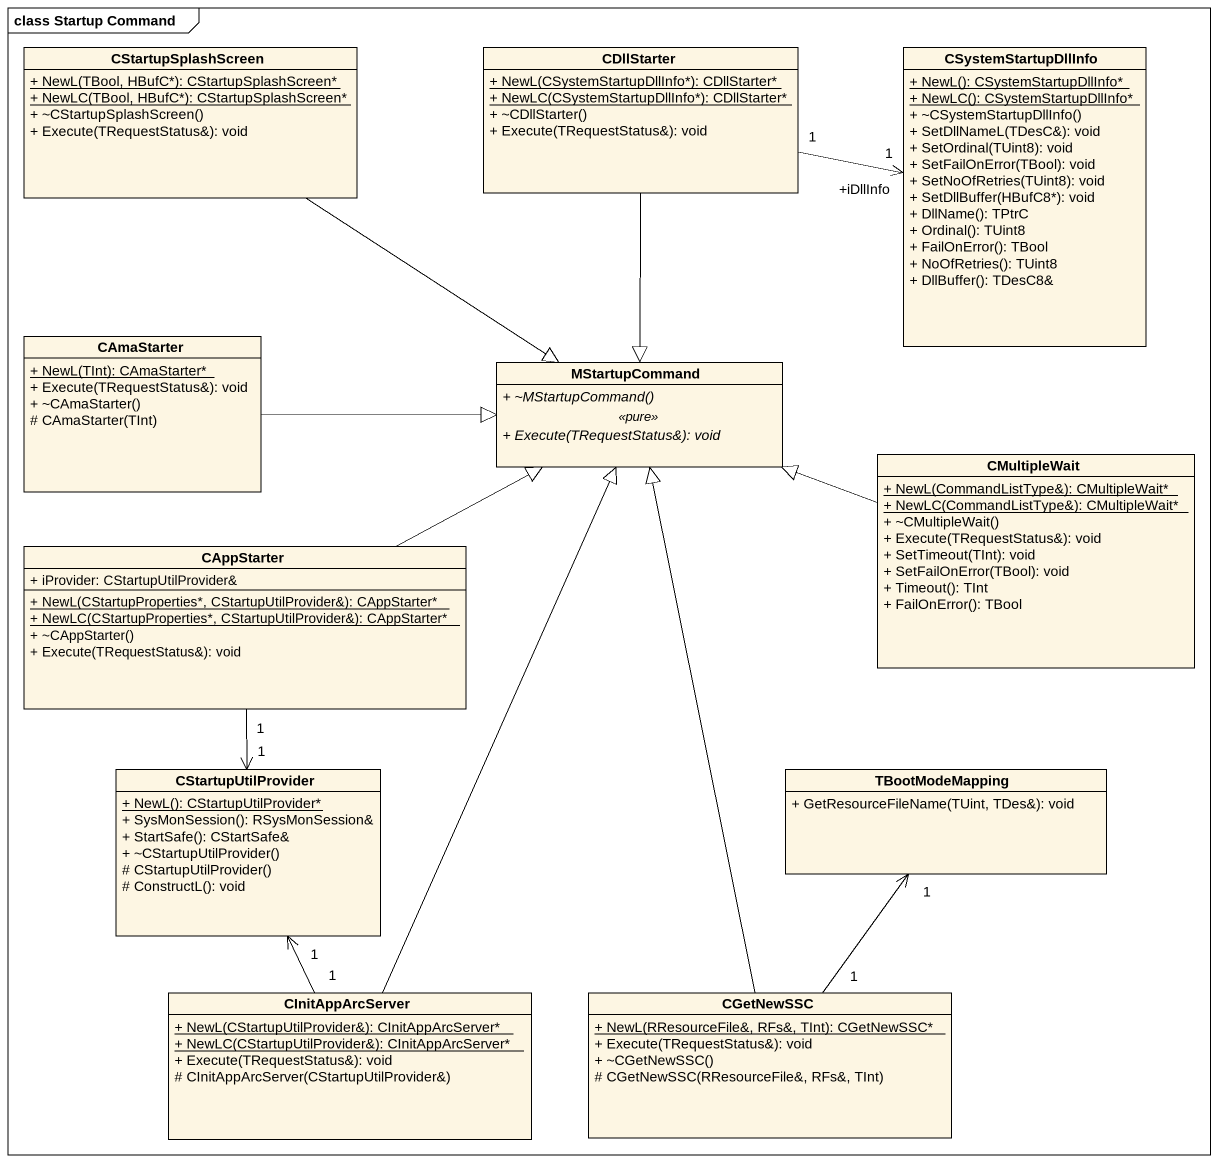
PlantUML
@startuml
mainframe class Startup Command
hide circle
hide empty members
skinparam classAttributeIconSize 0
class CStartupSplashScreen {
  {static} + NewL(TBool, HBufC*): CStartupSplashScreen*
  {static} + NewLC(TBool, HBufC*): CStartupSplashScreen*
  + ~CStartupSplashScreen()
  + Execute(TRequestStatus&): void
}
class CDllStarter {
  {static} + NewL(CSystemStartupDllInfo*): CDllStarter*
  {static} + NewLC(CSystemStartupDllInfo*): CDllStarter*
  + ~CDllStarter()
  + Execute(TRequestStatus&): void
}
class CSystemStartupDllInfo {
  {static} + NewL(): CSystemStartupDllInfo*
  {static} + NewLC(): CSystemStartupDllInfo*
  + ~CSystemStartupDllInfo()
  + SetDllNameL(TDesC&): void
  + SetOrdinal(TUint8): void
  + SetFailOnError(TBool): void
  + SetNoOfRetries(TUint8): void
  + SetDllBuffer(HBufC8*): void
  + DllName(): TPtrC
  + Ordinal(): TUint8
  + FailOnError(): TBool
  + NoOfRetries(): TUint8
  + DllBuffer(): TDesC8&
}
class CAmaStarter {
  {static} + NewL(TInt): CAmaStarter*
  + Execute(TRequestStatus&): void
  + ~CAmaStarter()
  # CAmaStarter(TInt)
}
class MStartupCommand {
  {abstract} + ~MStartupCommand()
  .. <<pure>> ..
  {abstract} + Execute(TRequestStatus&): void
}
class CMultipleWait {
  {static} + NewL(CommandListType&): CMultipleWait*
  {static} + NewLC(CommandListType&): CMultipleWait*
  + ~CMultipleWait()
  + Execute(TRequestStatus&): void
  + SetTimeout(TInt): void
  + SetFailOnError(TBool): void
  + Timeout(): TInt
  + FailOnError(): TBool
}
class CAppStarter {
  + iProvider: CStartupUtilProvider&
  {static} + NewL(CStartupProperties*, CStartupUtilProvider&): CAppStarter*
  {static} + NewLC(CStartupProperties*, CStartupUtilProvider&): CAppStarter*
  + ~CAppStarter()
  + Execute(TRequestStatus&): void
}
class CStartupUtilProvider {
  {static} + NewL(): CStartupUtilProvider*
  + SysMonSession(): RSysMonSession&
  + StartSafe(): CStartSafe&
  + ~CStartupUtilProvider()
  # CStartupUtilProvider()
  # ConstructL(): void
}
class TBootModeMapping {
  + GetResourceFileName(TUint, TDes&): void
}
class CInitAppArcServer {
  {static} + NewL(CStartupUtilProvider&): CInitAppArcServer*
  {static} + NewLC(CStartupUtilProvider&): CInitAppArcServer*
  + Execute(TRequestStatus&): void
  # CInitAppArcServer(CStartupUtilProvider&)
}
class CGetNewSSC {
  {static} + NewL(RResourceFile&, RFs&, TInt): CGetNewSSC*
  + Execute(TRequestStatus&): void
  + ~CGetNewSSC()
  # CGetNewSSC(RResourceFile&, RFs&, TInt)
}
CStartupSplashScreen --|> MStartupCommand
CDllStarter "1" -right-> "+iDllInfo\n1" CSystemStartupDllInfo
CDllStarter --|> MStartupCommand
CAmaStarter -right-|> MStartupCommand
CMultipleWait -left-|> MStartupCommand
CAppStarter -right-|> MStartupCommand
CAppStarter "1" --> "1" CStartupUtilProvider
CInitAppArcServer -up-|> MStartupCommand
CInitAppArcServer "1" -up-> "1" CStartupUtilProvider
CGetNewSSC -up-|> MStartupCommand
CGetNewSSC "1" -up-> "1" TBootModeMapping
@enduml
